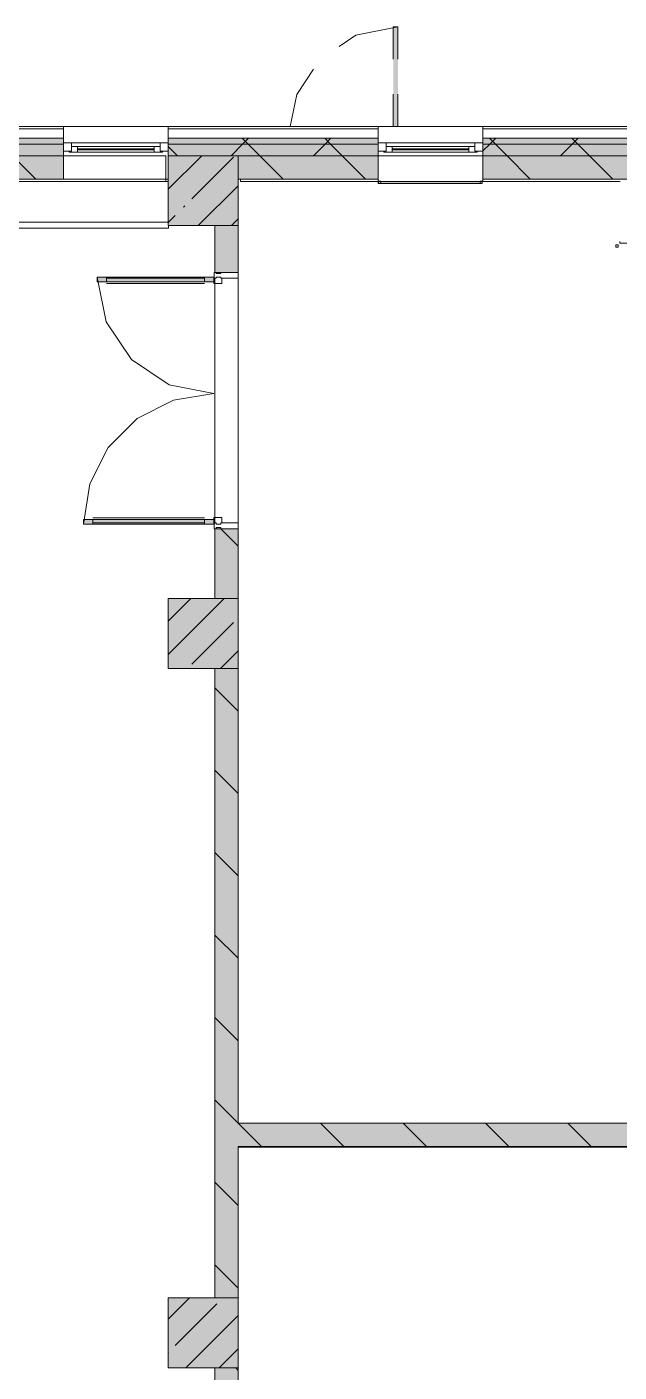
# Model space of a CAD drawing. Header units: millimetres. Extents: x -3817 to 677485, y -22715 to 103890.
# Drawn here: x 10232.5 to 10272.6, y -19472.7 to -19381.8 of the extents above; entities that cross this region are included whole.
import ezdxf

# ---------------------------------------------------------------- set-up
doc = ezdxf.new("R2010")
doc.units = ezdxf.units.MM
doc.layers.add('PDF _Геометрия', color=7, linetype='Continuous', true_color=0x1d1d1d)
doc.layers.add('PDF _Сплошная заливка', color=7, linetype='Continuous', true_color=0xffffff)

msp = doc.modelspace()

# ---------------------------------------------------------------- hatches: boundary and pattern name
at = {"layer": 'PDF _Сплошная заливка', "transparency": 33554559}
h = msp.add_hatch(color=256, dxfattribs=at)
h.paths.add_polyline_path([(10427.877, -19389.707), (10454.695, -19389.707), (10454.695, -19389.314), (10353.832, -19389.314), (10353.832, -19389.707), (10398.663, -19389.707)], flags=0)
h.paths.add_polyline_path([(10334.148, -19389.707), (10334.148, -19389.314), (10322.259, -19389.314), (10322.259, -19389.707), (10325.629, -19389.707)], flags=0)
h.paths.add_polyline_path([(10245.292, -19389.707), (10256.277, -19389.707), (10256.277, -19389.314), (10242.104, -19389.314), (10242.104, -19389.707)], flags=0)
h.paths.add_polyline_path([(10226.514, -19389.707), (10235.018, -19389.707), (10235.018, -19389.314), (10226.514, -19389.314)], flags=0)
h.paths.add_polyline_path([(10267.202, -19389.707), (10305.724, -19389.707), (10305.724, -19389.314), (10263.363, -19389.314), (10263.363, -19389.707)], flags=0)
h.paths.add_polyline_path([(10171.24, -19389.707), (10171.24, -19389.314), (10161.397, -19389.314), (10161.397, -19389.707), (10164.955, -19389.707)], flags=0)
h.paths.add_polyline_path([(10154.311, -19389.707), (10154.311, -19389.314), (10145.259, -19389.314), (10145.259, -19389.707), (10150.348, -19389.707)], flags=0)
h.paths.add_polyline_path([(10192.499, -19389.707), (10201.79, -19389.707), (10201.79, -19389.314), (10192.499, -19389.314)], flags=0)
h.paths.add_polyline_path([(10095.235, -19389.707), (10105.103, -19389.707), (10105.103, -19389.314), (10095.235, -19389.314)], flags=0)
h.paths.add_polyline_path([(10070.827, -19389.707), (10070.827, -19389.314), (10051.953, -19389.314), (10051.953, -19389.707), (10062.707, -19389.707)], flags=0)
h.paths.add_polyline_path([(10112.19, -19389.707), (10120.85, -19389.707), (10120.85, -19389.314), (10112.19, -19389.314)], flags=0)
h = msp.add_hatch(color=256, dxfattribs=at)
h.paths.add_polyline_path([(10453.907, -19390.495), (10453.907, -19389.707), (10353.832, -19389.707), (10353.832, -19390.495), (10427.877, -19390.495)], flags=0)
h.paths.add_polyline_path([(10267.202, -19390.495), (10305.724, -19390.495), (10305.724, -19389.707), (10263.363, -19389.707), (10263.363, -19390.495)], flags=0)
h.paths.add_polyline_path([(10334.148, -19390.495), (10334.148, -19389.707), (10322.259, -19389.707), (10322.259, -19390.495), (10329.424, -19390.495)], flags=0)
h.paths.add_polyline_path([(10242.104, -19390.495), (10256.277, -19390.495), (10256.277, -19389.707), (10242.104, -19389.707)], flags=0)
h.paths.add_polyline_path([(10235.018, -19390.495), (10235.018, -19389.707), (10226.514, -19389.707), (10226.514, -19390.495), (10232.618, -19390.495)], flags=0)
h.paths.add_polyline_path([(10194.168, -19390.495), (10201.79, -19390.495), (10201.79, -19389.707), (10192.499, -19389.707), (10192.499, -19390.495)], flags=0)
h.paths.add_polyline_path([(10145.259, -19390.495), (10154.311, -19390.495), (10154.311, -19389.707), (10145.259, -19389.707)], flags=0)
h.paths.add_polyline_path([(10120.85, -19390.495), (10120.85, -19389.707), (10112.19, -19389.707), (10112.19, -19390.495), (10117.737, -19390.495)], flags=0)
h.paths.add_polyline_path([(10161.397, -19390.495), (10171.24, -19390.495), (10171.24, -19389.707), (10161.397, -19389.707)], flags=0)
h.paths.add_polyline_path([(10105.103, -19390.495), (10105.103, -19389.707), (10095.235, -19389.707), (10095.235, -19390.495)], flags=0)
h.paths.add_polyline_path([(10070.827, -19390.495), (10070.827, -19389.707), (10052.347, -19389.707), (10052.347, -19390.495), (10062.707, -19390.495)], flags=0)
h = msp.add_hatch(color=256, dxfattribs=at)
h.paths.add_polyline_path([(10322.259, -19392.069), (10325.487, -19392.069), (10325.487, -19390.495), (10322.259, -19390.495), (10322.259, -19390.664)], flags=0)
h.paths.add_polyline_path([(10332.101, -19392.069), (10334.148, -19392.069), (10334.148, -19390.495), (10329.424, -19390.495), (10329.424, -19392.069)], flags=0)
h.paths.add_polyline_path([(10384.146, -19392.069), (10384.146, -19390.495), (10360.131, -19390.495), (10360.131, -19392.069), (10384.056, -19392.069)], flags=0)
h.paths.add_polyline_path([(10353.832, -19392.069), (10356.194, -19392.069), (10356.194, -19390.495), (10353.832, -19390.495), (10353.832, -19390.664)], flags=0)
h.paths.add_polyline_path([(10274.506, -19392.069), (10274.78, -19392.069), (10274.78, -19390.495), (10263.363, -19390.495), (10263.363, -19392.069), (10267.202, -19392.069)], flags=0)
h.paths.add_polyline_path([(10278.717, -19392.069), (10300.212, -19392.069), (10300.212, -19390.495), (10278.717, -19390.495), (10278.717, -19390.664)], flags=0)
h.paths.add_polyline_path([(10235.018, -19392.069), (10235.018, -19390.495), (10226.357, -19390.495), (10226.357, -19392.069), (10228.756, -19392.069)], flags=0)
h.paths.add_polyline_path([(10304.149, -19392.069), (10305.724, -19392.069), (10305.724, -19390.495), (10304.149, -19390.495), (10304.149, -19390.664)], flags=0)
h.paths.add_polyline_path([(10246.828, -19392.069), (10256.277, -19392.069), (10256.277, -19390.495), (10246.828, -19390.495), (10246.828, -19390.664)], flags=0)
h.paths.add_polyline_path([(10120.85, -19392.069), (10120.85, -19390.495), (10117.737, -19390.495), (10117.737, -19392.069)], flags=0)
h.paths.add_polyline_path([(10145.259, -19392.069), (10154.311, -19392.069), (10154.311, -19390.495), (10145.259, -19390.495), (10145.259, -19390.664)], flags=0)
h.paths.add_polyline_path([(10164.955, -19392.069), (10171.24, -19392.069), (10171.24, -19390.495), (10161.397, -19390.495), (10161.397, -19392.069)], flags=0)
h.paths.add_polyline_path([(10192.499, -19392.069), (10201.948, -19392.069), (10201.948, -19390.495), (10192.499, -19390.495), (10192.499, -19390.664)], flags=0)
for points in [[(10242.104, -19395.219), (10246.828, -19395.219), (10246.828, -19390.495), (10242.104, -19390.495), (10242.104, -19390.664)], [(10245.253, -19425.139), (10246.828, -19425.139), (10246.828, -19420.415), (10242.104, -19420.415), (10242.104, -19425.139)]]:
    msp.add_hatch(color=256, dxfattribs=at).paths.add_polyline_path(points)
h = msp.add_hatch(color=256, dxfattribs=at)
h.paths.add_polyline_path([(10245.253, -19507.026), (10246.828, -19507.026), (10246.828, -19485.373), (10245.253, -19485.373), (10245.253, -19496.321)], flags=0)
h.paths.add_polyline_path([(10246.828, -19473.956), (10246.828, -19472.382), (10245.253, -19472.382), (10245.253, -19473.956)], flags=0)
h.paths.add_polyline_path([(10245.253, -19467.657), (10246.828, -19467.657), (10246.828, -19425.139), (10245.253, -19425.139), (10245.253, -19461.102)], flags=0)
h.paths.add_polyline_path([(10246.828, -19420.415), (10246.828, -19415.691), (10245.253, -19415.691), (10245.253, -19420.415)], flags=0)
h.paths.add_polyline_path([(10245.253, -19398.379), (10246.828, -19398.379), (10246.828, -19395.219), (10245.253, -19395.219)], flags=0)
at = {"layer": 'PDF _Сплошная заливка', "true_color": 0xe2e2e2, "transparency": 33554559}
msp.add_hatch(color=254, dxfattribs=at).paths.add_polyline_path([(10245.175, -19399.008), (10245.175, -19398.694), (10237.301, -19398.694), (10237.301, -19399.008), (10237.989, -19399.008)])
at = {"layer": 'PDF _Сплошная заливка', "transparency": 33554559}
h = msp.add_hatch(color=256, dxfattribs=at)
h.paths.add_polyline_path([(10354.843, -19457.421), (10384.146, -19457.421), (10384.146, -19455.847), (10352.494, -19455.847), (10352.494, -19457.421), (10352.73, -19457.421)], flags=0)
h.paths.add_polyline_path([(10339.896, -19457.421), (10339.896, -19455.847), (10319.896, -19455.847), (10319.896, -19457.421), (10325.629, -19457.421)], flags=0)
h.paths.add_polyline_path([(10300.212, -19457.421), (10300.212, -19455.847), (10246.828, -19455.847), (10246.828, -19457.421), (10296.416, -19457.421)], flags=0)
h.paths.add_polyline_path([(10304.149, -19457.421), (10311.235, -19457.421), (10311.235, -19455.847), (10304.149, -19455.847), (10304.149, -19457.078)], flags=0)

# ---------------------------------------------------------------- linework, layer by layer
at = {"layer": 'PDF _Геометрия', "color": 253, "lineweight": 9, "true_color": 0xaaaaaa}
for points in [[(10253.647, -19383.116), (10254.783, -19382.358), (10257.615, -19381.794)], [(10257.615, -19383.979), (10257.615, -19381.794), (10257.3, -19381.794), (10257.3, -19383.979)], [(10250.347, -19388.526), (10250.777, -19386.363), (10251.915, -19384.66)], [(10257.3, -19386.341), (10257.3, -19388.526)], [(10257.615, -19388.526), (10257.615, -19386.341)], [(10256.277, -19390.495), (10263.363, -19390.495)], [(10242.104, -19394.991), (10242.104, -19392.227), (10199.586, -19392.227)], [(10242.104, -19392.069), (10241.947, -19392.069)], [(10241.947, -19392.227), (10242.104, -19392.227)], [(10246.986, -19392.069), (10246.828, -19392.069)], [(10245.253, -19398.368), (10245.253, -19395.219), (10242.108, -19395.219)], [(10246.828, -19455.847), (10278.087, -19455.847), (10278.087, -19441.28), (10274.78, -19441.28), (10274.78, -19437.343), (10278.087, -19437.343), (10278.087, -19425.139), (10274.78, -19425.139), (10274.78, -19421.202), (10278.087, -19421.202), (10278.087, -19396.4), (10272.623, -19396.4), (10272.623, -19396.298)], [(10245.726, -19415.297), (10245.726, -19414.943), (10245.175, -19414.943), (10245.175, -19415.376), (10236.366, -19415.376), (10236.797, -19412.654), (10238.049, -19410.198), (10239.997, -19408.25), (10242.453, -19406.998), (10245.175, -19406.567), (10242.162, -19405.968), (10239.607, -19404.261), (10237.9, -19401.707), (10237.301, -19398.694), (10245.175, -19398.694), (10245.175, -19399.127), (10245.726, -19399.127), (10245.726, -19398.772)], [(10237.931, -19398.694), (10237.931, -19399.008)], [(10237.931, -19398.772), (10244.545, -19398.772)], [(10237.931, -19399.119), (10244.545, -19399.119)], [(10244.545, -19398.694), (10244.545, -19399.008)], [(10245.332, -19398.694), (10245.647, -19398.694)], [(10236.996, -19414.95), (10244.545, -19414.95)], [(10236.996, -19415.376), (10236.996, -19415.061)], [(10236.996, -19415.297), (10244.545, -19415.297)], [(10242.104, -19425.139), (10242.104, -19420.415), (10245.253, -19420.415), (10245.253, -19415.691), (10245.647, -19415.691)], [(10244.545, -19415.376), (10244.545, -19415.061)], [(10245.332, -19415.376), (10245.647, -19415.376)], [(10246.828, -19415.691), (10246.828, -19443.492)], [(10245.253, -19473.169), (10245.253, -19472.382), (10242.104, -19472.382), (10242.104, -19467.657), (10245.253, -19467.657), (10245.253, -19425.139)], [(10246.828, -19457.478), (10310.999, -19457.478), (10246.828, -19457.478), (10246.828, -19473.971), (10246.828, -19473.169)]]:
    msp.add_lwpolyline(points, dxfattribs=at)
at = {"layer": 'PDF _Геометрия', "color": 7, "lineweight": 9}
for points in [[(10235.018, -19392.069), (10235.018, -19390.495), (10235.018, -19388.526), (10226.357, -19388.526), (10226.357, -19390.495), (10226.514, -19390.495), (10228.756, -19390.495), (10235.018, -19390.495), (10235.018, -19392.069), (10226.357, -19392.069), (10226.357, -19390.495), (10226.514, -19390.495), (10232.618, -19390.495), (10235.018, -19390.495), (10235.018, -19388.526), (10242.104, -19388.526), (10242.104, -19390.495), (10242.104, -19392.069)], [(10236.592, -19388.526), (10232.656, -19388.526)], [(10242.104, -19388.526), (10238.955, -19388.526)], [(10256.277, -19390.495), (10256.277, -19388.526), (10242.104, -19388.526), (10242.104, -19390.495), (10246.828, -19390.495)], [(10235.569, -19389.629), (10235.569, -19390.18), (10235.018, -19390.18), (10235.018, -19389.629)], [(10235.411, -19390.258), (10241.71, -19390.258), (10241.71, -19390.18), (10241.553, -19390.18), (10241.553, -19389.865), (10235.569, -19389.865), (10235.569, -19390.18), (10235.411, -19390.18)], [(10242.104, -19389.629), (10242.104, -19390.18), (10241.553, -19390.18), (10241.553, -19389.629)], [(10256.828, -19389.629), (10256.828, -19390.18), (10256.277, -19390.18), (10256.277, -19389.629)], [(10256.67, -19390.258), (10262.969, -19390.258), (10262.969, -19390.18), (10262.812, -19390.18), (10262.812, -19389.865), (10256.828, -19389.865), (10256.828, -19390.18), (10256.67, -19390.18)], [(10263.363, -19389.629), (10263.363, -19390.18), (10262.812, -19390.18), (10262.812, -19389.629)], [(10246.828, -19395.219), (10246.828, -19392.069), (10246.828, -19390.495), (10242.104, -19390.495), (10242.104, -19395.219)], [(10246.828, -19392.069), (10256.277, -19392.069), (10256.277, -19390.495), (10246.828, -19390.495)], [(10274.78, -19390.495), (10263.363, -19390.495), (10263.363, -19392.069), (10274.78, -19392.069)], [(10256.462, -19392.219), (10256.308, -19392.219), (10256.308, -19392.376), (10256.462, -19392.376)], [(10263.32, -19392.219), (10263.166, -19392.219), (10263.166, -19392.376), (10263.32, -19392.376)], [(10256.277, -19392.376), (10263.32, -19392.376)], [(10242.108, -19395.384), (10242.108, -19395.216)], [(10246.828, -19398.379), (10246.828, -19395.219), (10245.253, -19395.219), (10245.253, -19398.379)], [(10272.505, -19396.664), (10272.505, -19396.51), (10272.348, -19396.51), (10272.348, -19396.664)], [(10245.647, -19398.457), (10245.332, -19398.457), (10245.332, -19398.379), (10245.198, -19398.379), (10245.198, -19398.772), (10245.332, -19398.772), (10245.332, -19398.694), (10245.647, -19398.694), (10245.647, -19398.772), (10246.828, -19398.772), (10246.828, -19398.379), (10245.647, -19398.379)], [(10245.332, -19415.376), (10245.332, -19415.297), (10245.198, -19415.297), (10245.198, -19415.691), (10245.332, -19415.691), (10245.332, -19415.612), (10245.647, -19415.612), (10245.647, -19415.691), (10246.828, -19415.691), (10246.828, -19415.297), (10245.647, -19415.297), (10245.647, -19415.376)], [(10246.828, -19420.415), (10246.828, -19415.691), (10245.253, -19415.691), (10245.253, -19420.415)], [(10246.828, -19425.139), (10246.828, -19420.415), (10245.253, -19420.415), (10242.104, -19420.415), (10242.104, -19425.139), (10245.253, -19425.139)], [(10246.828, -19467.657), (10242.104, -19467.657), (10242.104, -19472.382), (10246.828, -19472.382)]]:
    msp.add_lwpolyline(points, close=True, dxfattribs=at)
for points in [[(10252.261, -19388.526), (10249.584, -19388.526)], [(10257.3, -19388.526), (10254.623, -19388.526)], [(10256.277, -19388.526), (10263.363, -19388.526)], [(10258.245, -19388.526), (10257.615, -19388.526)], [(10305.724, -19388.526), (10263.363, -19388.526), (10263.363, -19390.495), (10274.78, -19390.495)], [(10235.018, -19388.684), (10232.618, -19388.684), (10226.514, -19388.684), (10226.514, -19389.314), (10226.514, -19389.707), (10226.514, -19390.495)], [(10235.018, -19389.314), (10232.618, -19389.314), (10226.514, -19389.314)], [(10233.158, -19392.069), (10231.584, -19390.495), (10230.796, -19389.707), (10230.403, -19389.314)], [(10256.277, -19388.684), (10242.104, -19388.684)], [(10256.277, -19389.314), (10242.104, -19389.314)], [(10246.34, -19390.495), (10247.127, -19389.707), (10247.521, -19389.314)], [(10249.861, -19392.069), (10248.286, -19390.495), (10247.499, -19389.707), (10247.105, -19389.314)], [(10251.907, -19390.495), (10252.695, -19389.707), (10253.088, -19389.314)], [(10255.429, -19392.069), (10253.854, -19390.495), (10253.067, -19389.707), (10252.673, -19389.314)], [(10305.724, -19388.684), (10263.363, -19388.684), (10263.363, -19389.707), (10305.724, -19389.707)], [(10263.363, -19390.174), (10263.83, -19389.707), (10264.224, -19389.314)], [(10305.724, -19389.314), (10263.363, -19389.314)], [(10266.564, -19392.069), (10264.989, -19390.495), (10264.202, -19389.707), (10263.808, -19389.314)], [(10268.61, -19390.495), (10269.398, -19389.707), (10269.791, -19389.314)], [(10272.132, -19392.069), (10270.557, -19390.495), (10269.769, -19389.707), (10269.376, -19389.314)], [(10235.018, -19389.707), (10232.618, -19389.707), (10226.514, -19389.707)], [(10242.104, -19389.629), (10235.018, -19389.629)], [(10235.018, -19390.18), (10235.569, -19390.18)], [(10241.71, -19390.258), (10235.411, -19390.258)], [(10235.962, -19390.258), (10235.962, -19389.865)], [(10235.962, -19390.022), (10241.159, -19390.022)], [(10241.159, -19390.101), (10235.962, -19390.101)], [(10241.159, -19390.258), (10241.159, -19389.865)], [(10241.553, -19390.18), (10242.104, -19390.18)], [(10256.277, -19389.707), (10242.104, -19389.707)], [(10242.719, -19390.495), (10242.104, -19389.88)], [(10263.363, -19389.629), (10256.277, -19389.629)], [(10256.277, -19390.18), (10256.828, -19390.18)], [(10262.969, -19390.258), (10256.67, -19390.258)], [(10257.222, -19390.258), (10257.222, -19389.865)], [(10257.222, -19390.022), (10262.418, -19390.022)], [(10262.418, -19390.101), (10257.222, -19390.101)], [(10262.418, -19390.258), (10262.418, -19389.865)], [(10262.812, -19390.18), (10263.363, -19390.18)], [(10235.018, -19390.495), (10241.947, -19390.495), (10241.947, -19392.227), (10199.751, -19392.227), (10199.743, -19392.227), (10199.389, -19392.227)], [(10242.104, -19392.754), (10244.364, -19390.495)], [(10242.104, -19390.509), (10242.119, -19390.495)], [(10243.698, -19393.406), (10246.504, -19390.599)], [(10256.277, -19390.495), (10263.363, -19390.495)], [(10241.947, -19392.227), (10241.947, -19392.069)], [(10256.277, -19392.219), (10256.277, -19392.376), (10256.277, -19392.227), (10246.986, -19392.227), (10246.986, -19392.069)], [(10272.624, -19392.227), (10263.32, -19392.227)], [(10263.32, -19392.227), (10263.32, -19392.376), (10263.32, -19392.227)], [(10244.129, -19395.219), (10246.828, -19392.52)], [(10243.136, -19393.967), (10243.23, -19393.874)], [(10242.104, -19394.999), (10242.575, -19394.528)], [(10246.374, -19395.219), (10246.828, -19394.765)], [(10199.751, -19394.991), (10242.104, -19394.991), (10199.751, -19394.991)], [(10199.751, -19395.384), (10242.108, -19395.384), (10199.751, -19395.384)], [(10245.292, -19398.379), (10245.647, -19398.379)], [(10246.828, -19398.379), (10246.828, -19415.691)], [(10245.253, -19415.329), (10245.253, -19398.74)], [(10245.647, -19415.691), (10245.253, -19415.691)], [(10246.828, -19416.874), (10245.645, -19415.691)], [(10242.104, -19424.184), (10245.873, -19420.415)], [(10242.104, -19421.939), (10243.628, -19420.415)], [(10243.698, -19424.835), (10246.504, -19422.029)], [(10245.639, -19425.139), (10246.828, -19423.95)], [(10278.087, -19441.28), (10278.087, -19455.847), (10246.828, -19455.847), (10246.828, -19425.139), (10245.253, -19425.139), (10245.253, -19467.657)], [(10246.828, -19428.009), (10245.253, -19426.435)], [(10246.828, -19433.577), (10245.253, -19432.002)], [(10246.828, -19439.145), (10245.253, -19437.57)], [(10246.828, -19444.712), (10245.253, -19443.137)], [(10246.828, -19450.28), (10245.253, -19448.705)], [(10248.402, -19457.421), (10246.828, -19455.847), (10245.253, -19454.273)], [(10253.97, -19457.421), (10252.395, -19455.847)], [(10259.538, -19457.421), (10257.963, -19455.847)], [(10265.105, -19457.421), (10263.53, -19455.847)], [(10270.673, -19457.421), (10269.098, -19455.847)], [(10245.253, -19472.382), (10245.253, -19473.956), (10246.828, -19473.956), (10246.828, -19457.421), (10310.999, -19457.421)], [(10246.828, -19461.415), (10245.253, -19459.84)], [(10246.828, -19466.982), (10245.253, -19465.408)], [(10242.104, -19469.084), (10243.531, -19467.657)], [(10242.575, -19470.858), (10245.381, -19468.051)], [(10243.296, -19472.382), (10246.828, -19468.85)], [(10245.541, -19472.382), (10246.828, -19471.095)], [(10242.104, -19471.329), (10242.107, -19471.326)], [(10246.828, -19472.55), (10246.66, -19472.382)]]:
    msp.add_lwpolyline(points, dxfattribs=at)
at = {"layer": 'PDF _Геометрия', "color": 253, "lineweight": 9, "true_color": 0xaaaaaa}
for points in [[(10263.363, -19392.227), (10263.363, -19390.495), (10256.277, -19390.495), (10256.277, -19392.227)], [(10245.175, -19399.008), (10245.175, -19398.694), (10237.301, -19398.694), (10237.301, -19399.008), (10245.175, -19399.008), (10245.175, -19398.694), (10237.301, -19398.694), (10237.301, -19399.008)], [(10245.253, -19398.74), (10245.253, -19415.329)], [(10245.175, -19415.061), (10245.175, -19415.376), (10236.366, -19415.376), (10236.366, -19415.061), (10245.175, -19415.061), (10236.366, -19415.061), (10236.366, -19415.376), (10245.175, -19415.376)]]:
    msp.add_lwpolyline(points, close=True, dxfattribs=at)
at = {"layer": 'PDF _Сплошная заливка', "color": 254, "lineweight": 60, "true_color": 0xe2e2e2, "transparency": 33554559}
for points in [[(10257.615, -19388.526), (10257.615, -19381.794), (10257.3, -19388.526), (10257.3, -19381.794)], [(10236.366, -19415.376), (10245.175, -19415.376), (10236.366, -19415.061), (10245.175, -19415.061)]]:
    msp.add_solid(points, dxfattribs=at)
at = {"layer": 'PDF _Сплошная заливка', "color": 1, "lineweight": 60, "transparency": 33554559}
msp.add_solid([(10263.32, -19392.376), (10263.32, -19392.227), (10256.277, -19392.376), (10256.277, -19392.227)], dxfattribs=at)
at = {"layer": 'PDF _Сплошная заливка', "lineweight": 60, "transparency": 33554559}
msp.add_solid([(10246.828, -19472.382), (10246.828, -19467.657), (10242.104, -19472.382), (10242.104, -19467.657)], dxfattribs=at)

doc.saveas('drawing.dxf')
